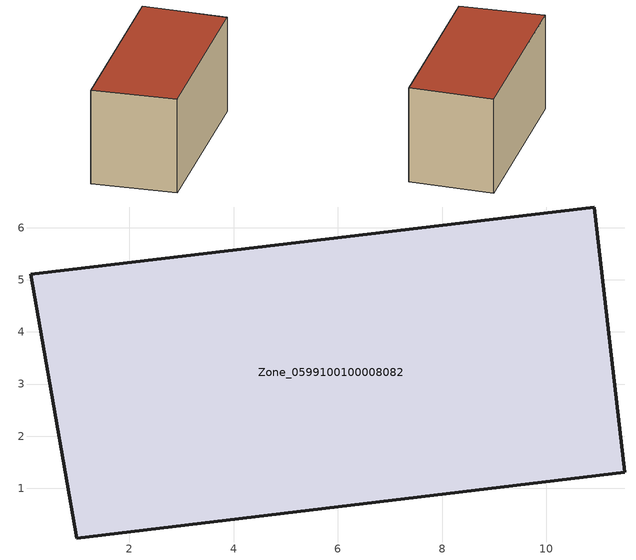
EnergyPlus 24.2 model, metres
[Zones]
Zone_0599100100008082
 floor ground (C_G): 10.92,6.4 11.51,1.31 0.99,0.05 0.1,5.11 z0
 wall outside (C_F): 10.92,6.4 0.1,5.11 0.99,0.05 11.51,1.31 10.92,6.4 z0:6.15
 roof outside (C_R): 11.51,1.31 10.92,6.4 0.1,5.11 0.99,0.05 z6.15
[BUILDING]
Pand.0599100100008082: North Axis=0; Terrain=City; Loads Convergence Tolerance Value=0.04; Temperature Convergence Tolerance Value=0.4; Solar Distribution=FullExterior; Maximum Number of Warmup Days=25; Minimum Number of Warmup Days=1
[Site:Location]
Rotterdam.The.Hague.AP_ZH_NLD Design_Conditions: Latitude=51.96; Longitude=4.45; Time Zone=1; Elevation=-4.5
[SITE:GROUNDTEMPERATURE:BUILDINGSURFACE]
18, 18, 18, 18, 18, 18, 18, 18, 18, 18, 18, 18
[MATERIAL] Thermal Absorptance=0.9; Solar Absorptance=0.7; Visible Absorptance=0.7
Name | Roughness | Thickness | Conductivity | Density | Specific Heat
G.TC.2015-2018 | MediumSmooth | 0.15 | 0.0428571 | 540 | 1210
F.TC.2015-2018 | Rough | 0.3 | 0.0666667 | 1920 | 840
R.TC.2015-2018 | MediumRough | 0.2 | 0.0333333 | 1500 | 1000
[CONSTRUCTION]
C_G: G.TC.2015-2018
C_F: F.TC.2015-2018
C_R: R.TC.2015-2018
[ZONE]
Zone_0599100100008082: Type=1; Multiplier=1; Ceiling Height=Autocalculate; Volume=Autocalculate; Floor Area=autocalculate; Part of Total Floor Area=Yes
[ZONEINFILTRATION:DESIGNFLOWRATE]
Infil_Zone_0599100100008082: Zone or ZoneList or Space or SpaceList=Zone_0599100100008082; Schedule=AlwaysOn; Design Flow Rate Calculation Method=Flow/Area; Flow Rate per Floor Area=0.0015; Constant Term Coefficient=1; Temperature Term Coefficient=0; Velocity Term Coefficient=0; Velocity Squared Term Coefficient=0
[HVACTEMPLATE:ZONE:IDEALLOADSAIRSYSTEM]
Zone_0599100100008082: Maximum Heating Supply Air Temperature=50; Minimum Cooling Supply Air Temperature=13; Maximum Heating Supply Air Humidity Ratio=0.0156; Minimum Cooling Supply Air Humidity Ratio=0.0077; Heating Limit=NoLimit; Cooling Limit=NoLimit; Dehumidification Control Type=ConstantSensibleHeatRatio; Cooling Sensible Heat Ratio=0.7; Dehumidification Setpoint=60; Humidification Control Type=None; Humidification Setpoint=30; Outdoor Air Method=None; Outdoor Air Flow Rate per Person=0.00944; Outdoor Air Flow Rate per Zone Floor Area=0; Outdoor Air Flow Rate per Zone=0; Demand Controlled Ventilation Type=None; Outdoor Air Economizer Type=NoEconomizer; Heat Recovery Type=None; Sensible Heat Recovery Effectiveness=0.7; Latent Heat Recovery Effectiveness=0.65
[ZONECONTROL:THERMOSTAT]
ThermostatControl_Zone_0599100100008082: Zone or ZoneList=Zone_0599100100008082; Control Type Schedule=DualSetpointControlType; Control 1=Thermostat_Zone_0599100100008082; Temperature Difference Between Cutout And Setpoint=0
[THERMOSTATSETPOINT:DUALSETPOINT]
Thermostat_Zone_0599100100008082: Heating Setpoint Temperature Schedule=HeatingSetpoint_Zone_0599100100008082; Cooling Setpoint Temperature Schedule=CoolingSetpoint_Zone_0599100100008082
[SCHEDULE:COMPACT]
HeatingSetpoint_Zone_0599100100008082: Through: 12/31, For: AllDays, Until: 24:00, 21
CoolingSetpoint_Zone_0599100100008082: Through: 12/31, For: AllDays, Until: 24:00, 24
DualSetpointControlType: Through: 12/31, For: AllDays, Until: 24:00, 4
AlwaysOn: Through: 12/31, For: AllDays, Until: 24:00, 1
